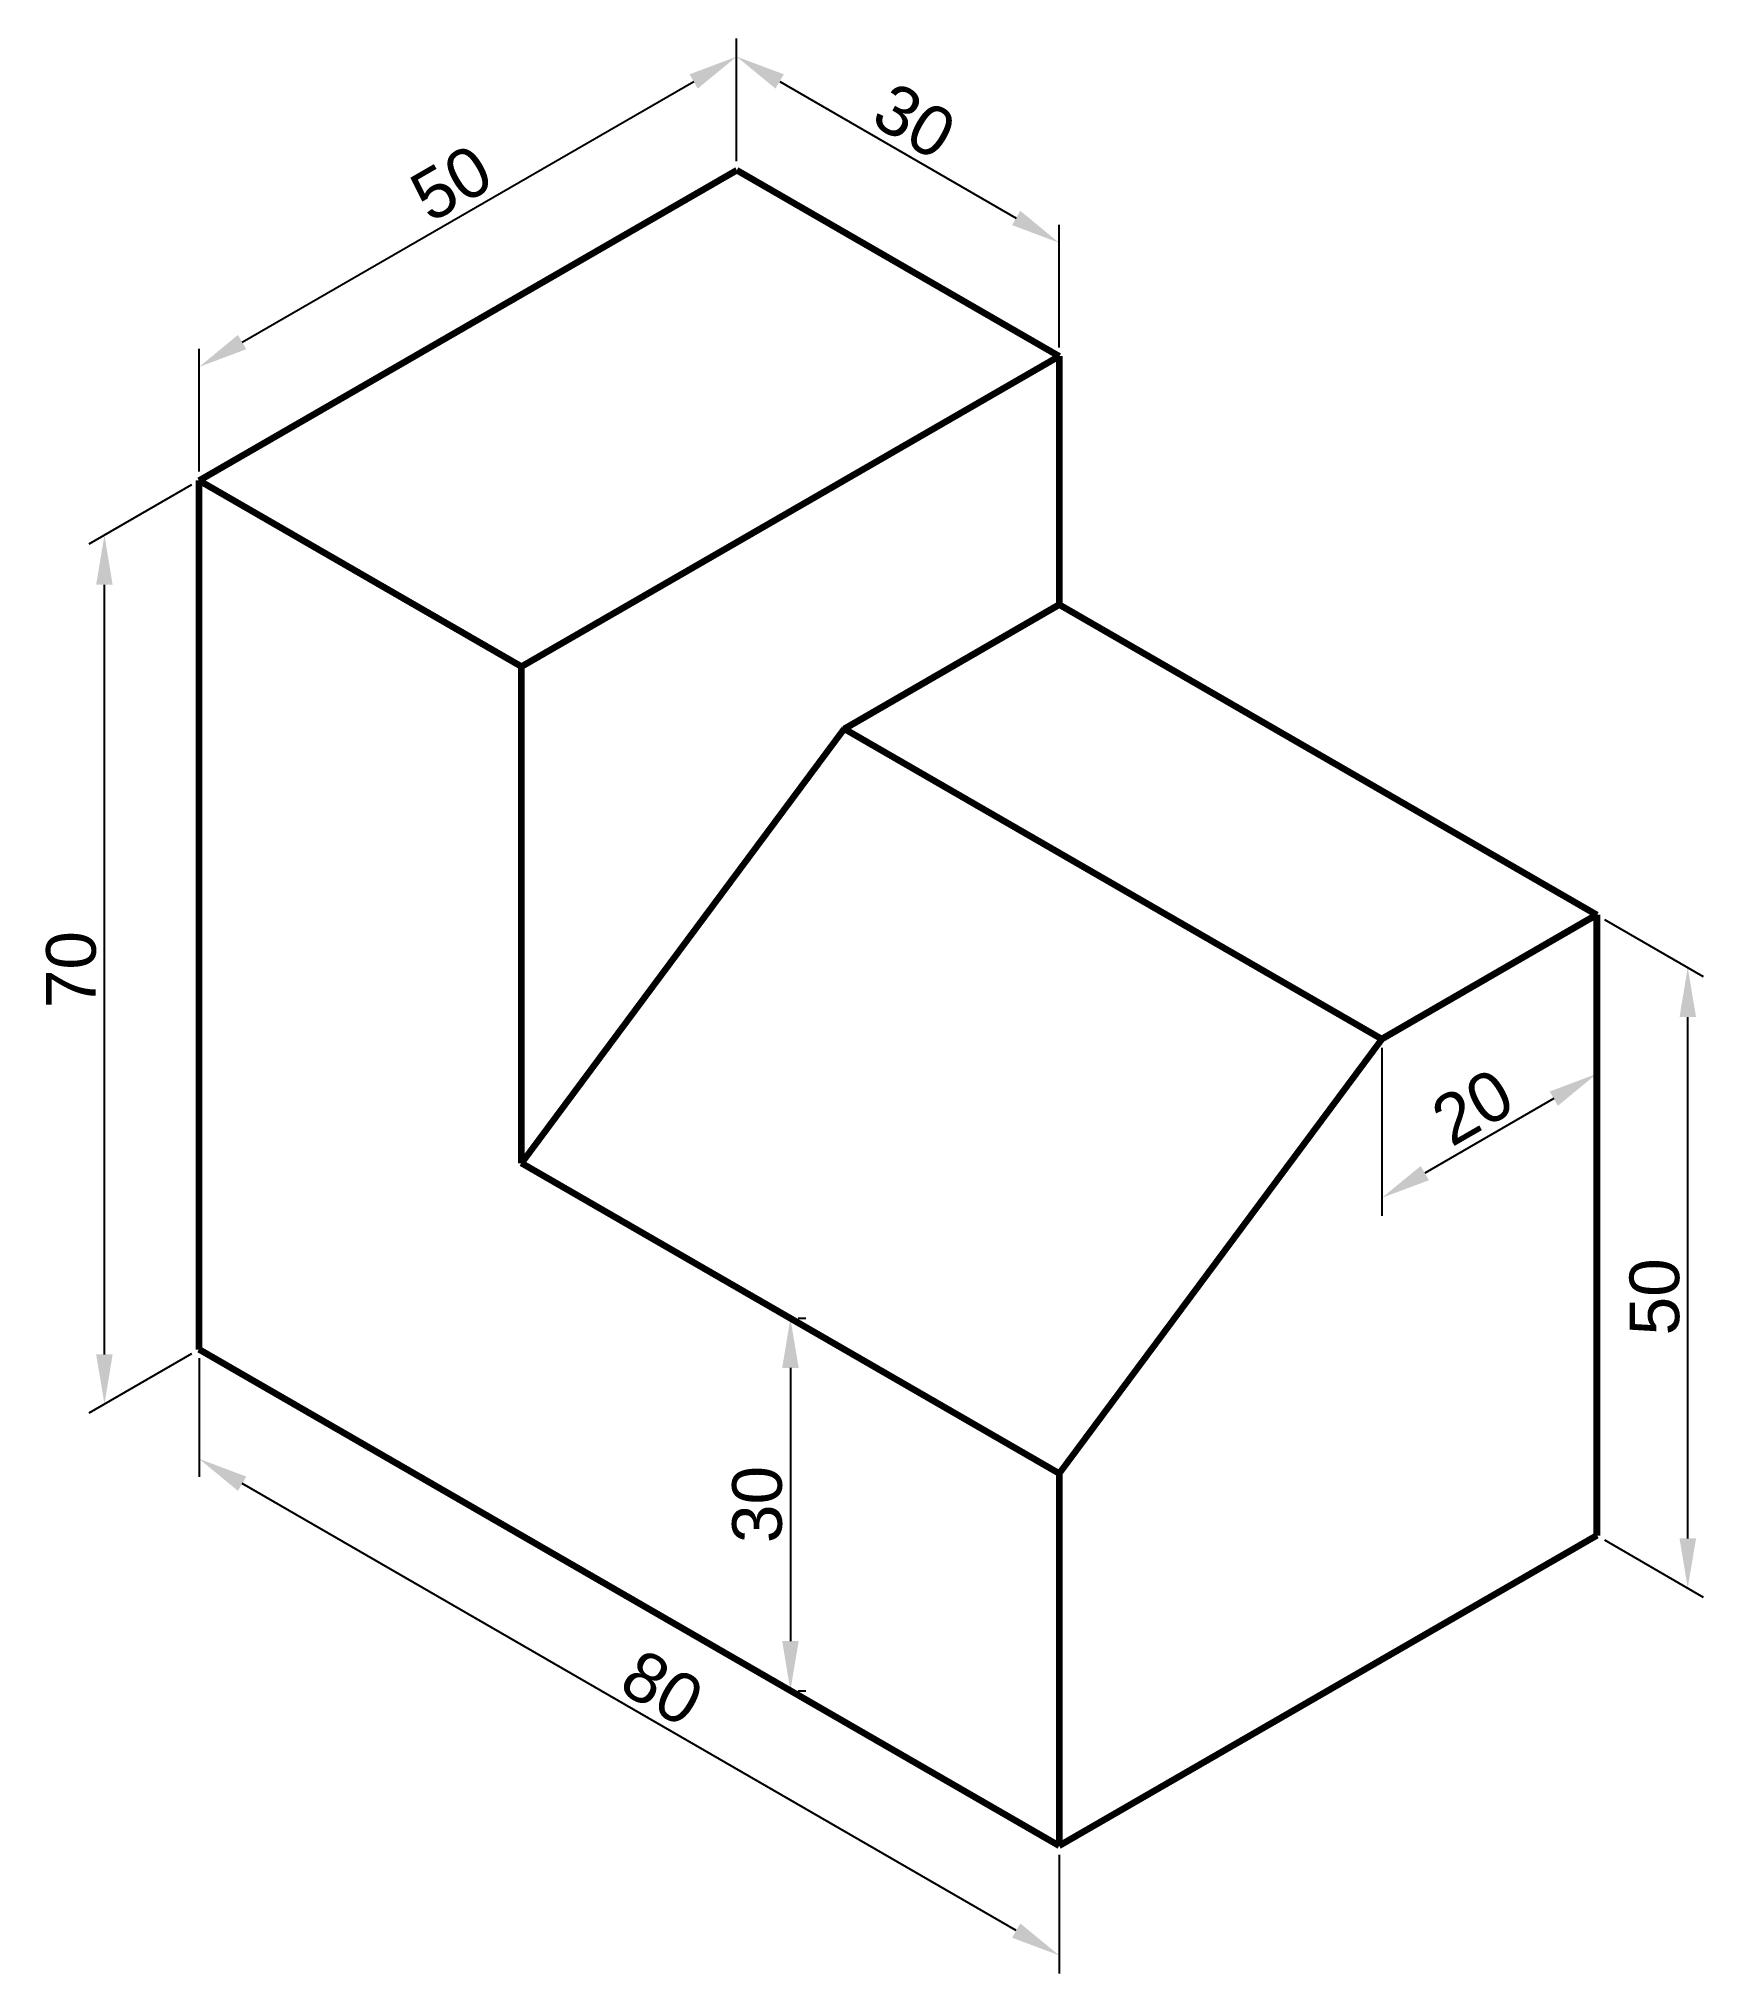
# Model space of a CAD drawing. Header units: millimetres. Extents: x 21 to 155, y 26 to 182.
import ezdxf

# ---------------------------------------------------------------- set-up
doc = ezdxf.new("R2010")
doc.units = ezdxf.units.MM
doc.layers.add('Dimensions', color=94, linetype='Continuous')
doc.layers.add('Figura', color=7, linetype='Continuous', lineweight=100)
doc.styles.get("Standard").update_dxf_attribs({"font": 'arial.ttf'})
doc.dimstyles.new('DAPC', dxfattribs={"dimtxt": 4, "dimasz": 4, "dimexe": 1.25, "dimexo": 0.625, "dimtad": 1, "dimtxsty": 'Standard', "dimcen": 2.5, "dimadec": 0, "dimazin": 0, "dimtfac": 1, "dimtmove": 0, "dimatfit": 3, "dimfxl": 1, "dimarcsym": 0})

# ---------------------------------------------------------------- blocks, each defined once
blk = doc.blocks.new('*D30')
at = {"layer": 'Defpoints', "color": 0, "transparency": 16777216}
for p in [(77.35, 180.24), (77.35, 171.1), (34.05, 146.1)]:
    blk.add_point(p, dxfattribs=at)
at = {"layer": 'Dimensions', "color": 0, "lineweight": -2, "transparency": 16777216}
for p, q in [((77.35, 171.82), (77.35, 181.69)), ((37.52, 157.24), (73.89, 178.24)), ((34.05, 146.82), (34.05, 156.69))]:
    blk.add_line(p, q, dxfattribs=at)
at = {"layer": 'Dimensions', "color": 0, "transparency": 16777216}
for points in [[(73.56, 178.82), (74.22, 177.67), (77.35, 180.24)], [(37.18, 157.82), (37.85, 156.67), (34.05, 155.24)]]:
    blk.add_solid(points, dxfattribs=at)
at = {"layer": 'Dimensions', "color": 0, "transparency": 16777216, "insert": (54.37, 170.05), "char_height": 4, "attachment_point": 5, "rotation": 30}
blk.add_mtext('50', dxfattribs=at)
blk = doc.blocks.new('*D31')
at = {"layer": 'Defpoints', "color": 0, "transparency": 16777216}
for p in [(77.35, 171.1), (103.33, 165.24), (103.33, 156.1)]:
    blk.add_point(p, dxfattribs=at)
at = {"layer": 'Dimensions', "color": 0, "lineweight": -2, "transparency": 16777216}
for p, q in [((77.35, 171.82), (77.35, 181.69)), ((80.82, 178.24), (99.87, 167.24)), ((103.33, 156.82), (103.33, 166.69))]:
    blk.add_line(p, q, dxfattribs=at)
at = {"layer": 'Dimensions', "color": 0, "transparency": 16777216}
for points in [[(81.15, 178.82), (80.48, 177.67), (77.35, 180.24)], [(100.2, 167.82), (99.54, 166.67), (103.33, 165.24)]]:
    blk.add_solid(points, dxfattribs=at)
at = {"layer": 'Dimensions', "color": 0, "transparency": 16777216, "insert": (91.68, 175.05), "char_height": 4, "attachment_point": 5, "rotation": 330}
blk.add_mtext('30', dxfattribs=at)
blk = doc.blocks.new('*D32')
at = {"layer": 'Defpoints', "color": 0, "transparency": 16777216}
for p in [(34.05, 146.1), (26.43, 141.69), (34.05, 76.1)]:
    blk.add_point(p, dxfattribs=at)
at = {"layer": 'Dimensions', "color": 0, "lineweight": -2, "transparency": 16777216}
for p, q in [((33.43, 145.74), (25.18, 140.97)), ((26.43, 75.69), (26.43, 137.69)), ((33.43, 75.74), (25.18, 70.97))]:
    blk.add_line(p, q, dxfattribs=at)
at = {"layer": 'Dimensions', "color": 0, "transparency": 16777216}
for points in [[(25.76, 137.69), (27.09, 137.69), (26.43, 141.69)], [(25.76, 75.69), (27.09, 75.69), (26.43, 71.69)]]:
    blk.add_solid(points, dxfattribs=at)
at = {"layer": 'Dimensions', "color": 0, "transparency": 16777216, "insert": (23.76, 106.69), "char_height": 4, "attachment_point": 5, "rotation": 90}
blk.add_mtext('70', dxfattribs=at)
blk = doc.blocks.new('*D34')
at = {"layer": 'Defpoints', "color": 0, "transparency": 16777216}
for p in [(34.05, 76.1), (34.05, 67.28), (103.33, 36.1)]:
    blk.add_point(p, dxfattribs=at)
at = {"layer": 'Dimensions', "color": 0, "lineweight": -2, "transparency": 16777216}
for p, q in [((34.05, 75.38), (34.05, 65.83)), ((99.87, 29.28), (37.52, 65.28)), ((103.33, 35.38), (103.33, 25.83))]:
    blk.add_line(p, q, dxfattribs=at)
at = {"layer": 'Dimensions', "color": 0, "transparency": 16777216}
for points in [[(37.85, 65.85), (37.18, 64.7), (34.05, 67.28)], [(100.2, 29.85), (99.54, 28.7), (103.33, 27.28)]]:
    blk.add_solid(points, dxfattribs=at)
at = {"layer": 'Dimensions', "color": 0, "transparency": 16777216, "insert": (71.36, 48.82), "char_height": 4, "attachment_point": 5, "rotation": 330}
blk.add_mtext('80', dxfattribs=at)
blk = doc.blocks.new('*D35')
at = {"layer": 'Defpoints', "color": 0, "transparency": 16777216}
for p in [(81.68, 78.6), (81.68, 48.6), (81.68, 48.6)]:
    blk.add_point(p, dxfattribs=at)
at = {"layer": 'Dimensions', "color": 0, "lineweight": -2, "transparency": 16777216}
for p, q in [((82.31, 78.6), (82.93, 78.6)), ((81.68, 74.6), (81.68, 52.6)), ((82.31, 48.6), (82.93, 48.6))]:
    blk.add_line(p, q, dxfattribs=at)
at = {"layer": 'Dimensions', "color": 0, "transparency": 16777216}
for points in [[(81.02, 74.6), (82.35, 74.6), (81.68, 78.6)], [(81.02, 52.6), (82.35, 52.6), (81.68, 48.6)]]:
    blk.add_solid(points, dxfattribs=at)
at = {"layer": 'Dimensions', "color": 0, "transparency": 16777216, "insert": (79.02, 63.6), "char_height": 4, "attachment_point": 5, "rotation": 90}
blk.add_mtext('30', dxfattribs=at)
blk = doc.blocks.new('*D36')
at = {"layer": 'Defpoints', "color": 0, "transparency": 16777216}
for p in [(146.64, 111.1), (153.96, 106.87), (146.64, 61.1)]:
    blk.add_point(p, dxfattribs=at)
at = {"layer": 'Dimensions', "color": 0, "lineweight": -2, "transparency": 16777216}
for p, q in [((147.26, 110.74), (155.21, 106.14)), ((153.96, 60.87), (153.96, 102.87)), ((147.26, 60.74), (155.21, 56.14))]:
    blk.add_line(p, q, dxfattribs=at)
at = {"layer": 'Dimensions', "color": 0, "transparency": 16777216}
for points in [[(153.3, 102.87), (154.63, 102.87), (153.96, 106.87)], [(153.3, 60.87), (154.63, 60.87), (153.96, 56.87)]]:
    blk.add_solid(points, dxfattribs=at)
at = {"layer": 'Dimensions', "color": 0, "transparency": 16777216, "insert": (151.3, 80.33), "char_height": 4, "attachment_point": 5, "rotation": 90}
blk.add_mtext('50', dxfattribs=at)
blk = doc.blocks.new('*D37')
at = {"layer": 'Defpoints', "color": 0, "transparency": 16777216}
for p in [(146.64, 111.1), (129.32, 101.1), (129.32, 88.3)]:
    blk.add_point(p, dxfattribs=at)
at = {"layer": 'Dimensions', "color": 0, "lineweight": -2, "transparency": 16777216}
for p, q in [((146.64, 110.38), (146.64, 96.85)), ((129.32, 100.38), (129.32, 86.85)), ((143.17, 96.3), (132.78, 90.3))]:
    blk.add_line(p, q, dxfattribs=at)
at = {"layer": 'Dimensions', "color": 0, "transparency": 16777216}
for points in [[(142.84, 96.87), (143.5, 95.72), (146.64, 98.3)], [(132.45, 90.87), (133.11, 89.72), (129.32, 88.3)]]:
    blk.add_solid(points, dxfattribs=at)
at = {"layer": 'Dimensions', "color": 0, "transparency": 16777216, "insert": (136.64, 95.61), "char_height": 4, "attachment_point": 5, "rotation": 30}
blk.add_mtext('20', dxfattribs=at)

msp = doc.modelspace()

# ---------------------------------------------------------------- linework, layer by layer
at = {"layer": 'Figura'}
for p, q in [((34.052, 146.097), (77.354, 171.097)), ((77.354, 171.097), (103.334, 156.097)), ((60.033, 131.097), (103.334, 156.097)), ((103.334, 156.097), (103.334, 136.097)), ((34.052, 76.097), (34.052, 146.097)), ((34.052, 146.097), (60.033, 131.097)), ((86.014, 126.097), (103.334, 136.097)), ((103.334, 136.097), (146.636, 111.097)), ((60.033, 91.097), (60.033, 131.097)), ((86.014, 126.097), (60.033, 91.097)), ((129.315, 101.097), (86.014, 126.097)), ((146.636, 111.097), (129.315, 101.097)), ((146.636, 111.097), (146.636, 61.097)), ((146.636, 61.097), (146.636, 111.097)), ((129.315, 101.097), (103.334, 66.097)), ((103.334, 66.097), (60.033, 91.097)), ((103.334, 36.097), (34.052, 76.097)), ((103.334, 66.097), (103.334, 36.097)), ((146.636, 61.097), (103.334, 36.097))]:
    msp.add_line(p, q, dxfattribs=at)

# ---------------------------------------------------------------- dimensions: what is measured, and where the dimension line sits
at = {"layer": 'Dimensions'}
for p1, p2, distance, picture, middle in [((34.052, 146.097), (77.354, 171.097), 7.92, '*D30', (54.369, 170.053)), ((77.354, 171.097), (103.334, 156.097), 7.92, '*D31', (91.678, 175.054)), ((146.636, 111.097), (129.315, 101.097), 11.087, '*D37', (136.642, 95.605))]:
    dim = msp.add_aligned_dim(p1=p1, p2=p2, distance=distance, dimstyle='DAPC', dxfattribs=at)
    dim.commit()
    dim.dimension.update_dxf_attribs({"geometry": picture, "text_midpoint": middle})
for base, p1, p2, picture, middle in [((26.425, 141.694), (34.052, 76.097), (34.052, 146.097), '*D32', (23.758, 106.694)), ((81.684, 48.597), (81.684, 78.597), (81.684, 48.597), '*D35', (79.015, 63.597))]:
    dim = msp.add_linear_dim(base=base, p1=p1, p2=p2, angle=90, dimstyle='DAPC', dxfattribs=at)
    dim.commit()
    dim.dimension.update_dxf_attribs({"geometry": picture, "text_midpoint": middle})
for base, p1, p2, angle, picture, middle, dimtype in [((153.964, 106.866), (146.636, 61.097), (146.636, 111.097), 90, '*D36', (153.964, 80.326), 160), ((34.052, 67.275), (103.334, 36.097), (34.052, 76.097), 150, '*D34', (70.027, 46.505), 161)]:
    dim = msp.add_linear_dim(base=base, p1=p1, p2=p2, angle=angle, dimstyle='DAPC', dxfattribs=at)
    dim.commit()
    dim.dimension.update_dxf_attribs({"geometry": picture, "text_midpoint": middle, "dimtype": dimtype})

doc.saveas('drawing.dxf')
